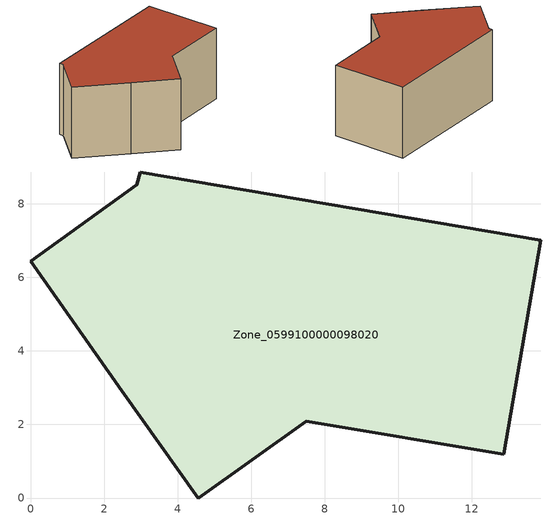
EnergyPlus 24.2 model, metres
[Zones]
Zone_0599100000098020
 floor ground (C_G): 7.49,2.09 4.56,0 2.48,2.92 0,6.45 2.88,8.52 2.98,8.87 13.87,7.01 12.86,1.2 z0
 wall outside (C_F): 2.88,8.52 0,6.45 2.48,2.92 4.56,0 7.49,2.09 12.86,1.2 13.87,7.01 2.98,8.87 2.88,8.52 z0:5.7
 roof outside (C_R): 7.49,2.09 12.86,1.2 13.87,7.01 2.98,8.87 2.88,8.52 0,6.45 2.48,2.92 4.56,0 z5.7
[BUILDING]
Pand.0599100000098020: North Axis=0; Terrain=City; Loads Convergence Tolerance Value=0.04; Temperature Convergence Tolerance Value=0.4; Solar Distribution=FullExterior; Maximum Number of Warmup Days=25; Minimum Number of Warmup Days=1
[Site:Location]
Rotterdam.The.Hague.AP_ZH_NLD Design_Conditions: Latitude=51.96; Longitude=4.45; Time Zone=1; Elevation=-4.5
[SITE:GROUNDTEMPERATURE:BUILDINGSURFACE]
18, 18, 18, 18, 18, 18, 18, 18, 18, 18, 18, 18
[MATERIAL] Thermal Absorptance=0.9; Solar Absorptance=0.7; Visible Absorptance=0.7
Name | Roughness | Thickness | Conductivity | Density | Specific Heat
G.TC.1975-1991 | MediumSmooth | 0.15 | 0.288461 | 540 | 1210
F.TC.1975-1991 | Rough | 0.3 | 0.230769 | 1920 | 840
R.TC.1975-1991 | MediumRough | 0.2 | 0.153846 | 1500 | 1000
[CONSTRUCTION]
C_G: G.TC.1975-1991
C_F: F.TC.1975-1991
C_R: R.TC.1975-1991
[ZONE]
Zone_0599100000098020: Type=1; Multiplier=1; Ceiling Height=Autocalculate; Volume=Autocalculate; Floor Area=autocalculate; Part of Total Floor Area=Yes
[ZONEINFILTRATION:DESIGNFLOWRATE]
Infil_Zone_0599100000098020: Zone or ZoneList or Space or SpaceList=Zone_0599100000098020; Schedule=AlwaysOn; Design Flow Rate Calculation Method=Flow/Area; Flow Rate per Floor Area=0.003; Constant Term Coefficient=1; Temperature Term Coefficient=0; Velocity Term Coefficient=0; Velocity Squared Term Coefficient=0
[HVACTEMPLATE:ZONE:IDEALLOADSAIRSYSTEM]
Zone_0599100000098020: Maximum Heating Supply Air Temperature=50; Minimum Cooling Supply Air Temperature=13; Maximum Heating Supply Air Humidity Ratio=0.0156; Minimum Cooling Supply Air Humidity Ratio=0.0077; Heating Limit=NoLimit; Cooling Limit=NoLimit; Dehumidification Control Type=ConstantSensibleHeatRatio; Cooling Sensible Heat Ratio=0.7; Dehumidification Setpoint=60; Humidification Control Type=None; Humidification Setpoint=30; Outdoor Air Method=None; Outdoor Air Flow Rate per Person=0.00944; Outdoor Air Flow Rate per Zone Floor Area=0; Outdoor Air Flow Rate per Zone=0; Demand Controlled Ventilation Type=None; Outdoor Air Economizer Type=NoEconomizer; Heat Recovery Type=None; Sensible Heat Recovery Effectiveness=0.7; Latent Heat Recovery Effectiveness=0.65
[ZONECONTROL:THERMOSTAT]
ThermostatControl_Zone_0599100000098020: Zone or ZoneList=Zone_0599100000098020; Control Type Schedule=DualSetpointControlType; Control 1=Thermostat_Zone_0599100000098020; Temperature Difference Between Cutout And Setpoint=0
[THERMOSTATSETPOINT:DUALSETPOINT]
Thermostat_Zone_0599100000098020: Heating Setpoint Temperature Schedule=HeatingSetpoint_Zone_0599100000098020; Cooling Setpoint Temperature Schedule=CoolingSetpoint_Zone_0599100000098020
[SCHEDULE:COMPACT]
HeatingSetpoint_Zone_0599100000098020: Through: 12/31, For: AllDays, Until: 24:00, 21
CoolingSetpoint_Zone_0599100000098020: Through: 12/31, For: AllDays, Until: 24:00, 24
DualSetpointControlType: Through: 12/31, For: AllDays, Until: 24:00, 4
AlwaysOn: Through: 12/31, For: AllDays, Until: 24:00, 1
